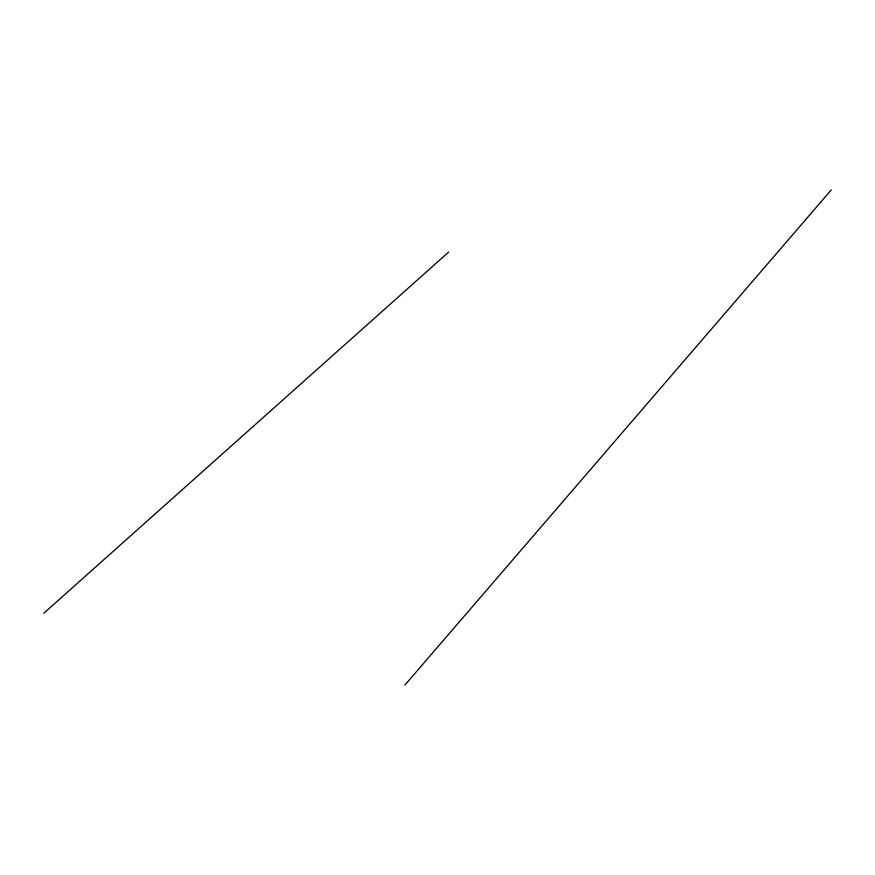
<?xml version="1.0" encoding="UTF-8"?>
<svg xmlns="http://www.w3.org/2000/svg" width="875" height="875" viewBox="0 0 875 875"><rect width="100%" height="100%" fill="white"/><g stroke="black" fill="none" stroke-linecap="round" stroke-linejoin="round"><path stroke-width="1.31" d="M404.906 685.059L831.25 189.941M43.75 613.298L448.689 252.033"/></g></svg>
